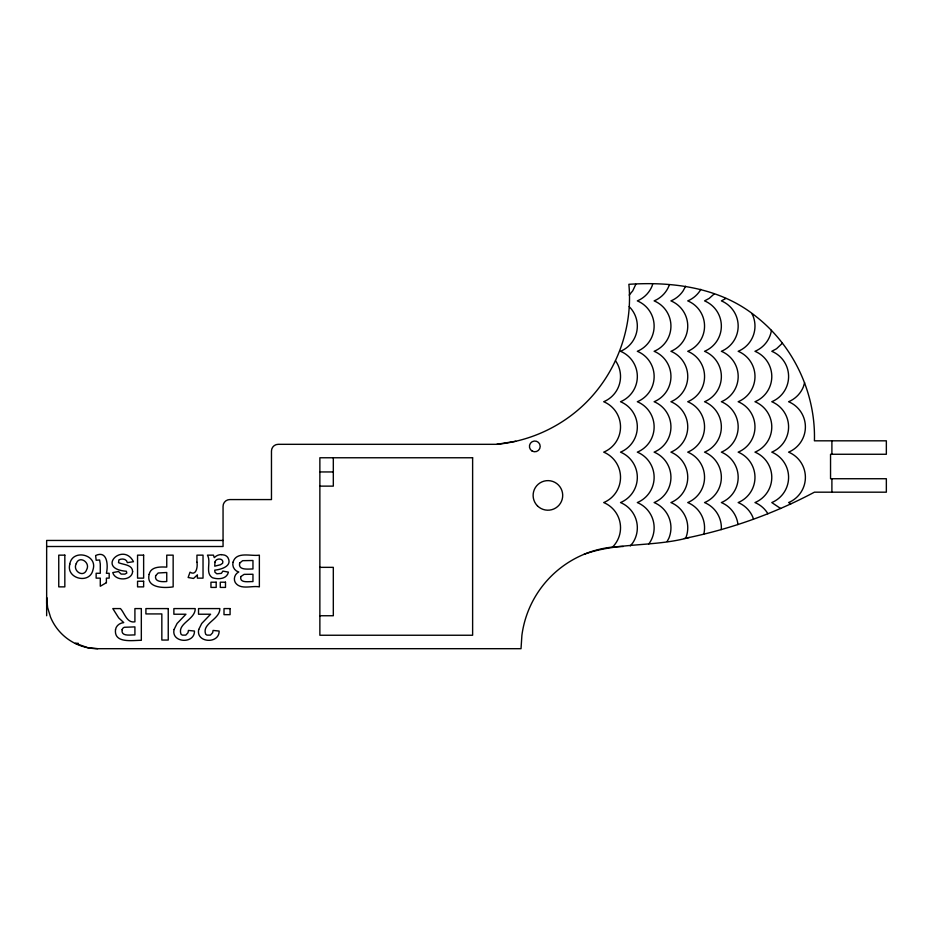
<?xml version="1.0" encoding="UTF-8"?>
<svg xmlns="http://www.w3.org/2000/svg" width="933" height="933" viewBox="0 0 933 933"><rect width="100%" height="100%" fill="white"/><g stroke="black" fill="none" stroke-linecap="round" stroke-linejoin="round"><path stroke-width="1.4" d="M46.65 603.651L46.673 597.808M721.186 529.617L721.372 527.775A27.314 27.314 0 0 0 704.555 502.56A27.314 27.314 0 0 0 704.555 452.143A27.314 27.314 0 0 0 704.555 401.726A27.314 27.314 0 0 0 704.555 351.298A27.314 27.314 0 0 0 704.555 300.881L709.267 298.35L714.363 293.778M771.381 330.282L771.264 331.402A27.314 27.314 0 0 1 754.984 351.298A27.314 27.314 0 0 1 754.984 401.726A27.314 27.314 0 0 1 754.984 452.143A27.314 27.314 0 0 1 754.984 502.56A27.314 27.314 0 0 1 767.206 512.625L767.801 513.756M635.805 284.308L632.749 290.816L629.192 295.085M652.61 284.308L652.062 286.104A27.314 27.314 0 0 1 637.332 300.881A27.314 27.314 0 0 1 637.332 351.298A27.314 27.314 0 0 1 637.332 401.726A27.314 27.314 0 0 1 637.332 452.143A27.314 27.314 0 0 1 637.332 502.56A27.314 27.314 0 0 1 649.555 542.924L648.61 544.079M669.276 284.763L668.879 286.104A27.314 27.314 0 0 1 654.138 300.881A27.314 27.314 0 0 1 654.138 351.298A27.314 27.314 0 0 1 654.138 401.726A27.314 27.314 0 0 1 654.138 452.143A27.314 27.314 0 0 1 654.138 502.56A27.314 27.314 0 0 1 668.879 538.213L667.118 541.49M703.704 534.189L704.042 533.093A27.314 27.314 0 0 0 687.749 502.56A27.314 27.314 0 0 0 687.749 452.143A27.314 27.314 0 0 0 687.749 401.726A27.314 27.314 0 0 0 687.749 351.298A27.314 27.314 0 0 0 687.749 300.881A27.314 27.314 0 0 0 699.972 290.816L700.765 289.323M804.619 382.705L803.336 386.938A27.314 27.314 0 0 1 788.595 401.726A27.314 27.314 0 0 1 788.595 452.143A27.314 27.314 0 0 1 788.595 502.56L790.869 503.785M685.603 286.244L683.166 290.816A27.314 27.314 0 0 1 670.944 300.881A27.314 27.314 0 0 1 670.944 351.298A27.314 27.314 0 0 1 670.944 401.726A27.314 27.314 0 0 1 670.944 452.143A27.314 27.314 0 0 1 670.944 502.56A27.314 27.314 0 0 1 685.685 538.213C730.492 529.104 774.028 513.651 814.416 492.181L886.35 492.181L886.35 478.734L830.545 478.734L830.545 454.266L886.35 454.266L886.35 440.819L814.416 440.819C815.804 393.364 793.785 346.248 756.488 316.87C720.871 287.726 673.416 281.369 628.865 284.308C633.215 329.081 615.687 374.984 582.868 405.668A146.539 146.539 0 0 1 496.822 444.318L278.186 444.318A6.718 6.718 0 0 0 271.468 451.036L271.468 499.575L229.786 499.575A6.718 6.718 0 0 0 223.057 506.304L223.057 546.505L46.65 546.505M782.39 343.216L776.501 348.767L771.789 351.298A27.314 27.314 0 0 1 771.789 401.726A27.314 27.314 0 0 1 771.789 452.143A27.314 27.314 0 0 1 771.789 502.56L780.629 508.497M630.3 545.91L632.749 542.924A27.314 27.314 0 0 0 620.527 502.56A27.314 27.314 0 0 0 620.527 452.143A27.314 27.314 0 0 0 620.527 401.726A27.314 27.314 0 0 0 620.527 351.298A27.314 27.314 0 0 0 629.355 306.805L629.145 306.619M612.363 547.216L612.549 547.065A27.314 27.314 0 0 0 603.721 502.56A27.314 27.314 0 0 0 603.721 452.143A27.314 27.314 0 0 0 603.721 401.726A27.314 27.314 0 0 0 615.932 361.363L615.488 360.803M725.909 298.443L721.372 300.881A27.314 27.314 0 0 1 721.372 351.298A27.314 27.314 0 0 1 721.372 401.726A27.314 27.314 0 0 1 721.372 452.143A27.314 27.314 0 0 1 721.372 502.56A27.314 27.314 0 0 1 737.653 522.457L737.863 524.579M584.105 554.284C617.809 542.096 654.826 547.111 689.289 537.466M496.822 444.318L515.774 441.262M684.39 538.399L685.685 538.213M319.867 471.946L333.314 471.946M319.867 486.128L333.314 486.128L333.314 457.765M223.057 540.452L46.65 540.452L46.65 615.745M319.867 567.346L333.314 567.346L333.314 615.745L319.867 615.745M78.325 643.315L75.41 643.315L87.772 647.712L97.743 648.692L521.022 648.692L521.897 635.35A102.187 102.187 0 0 1 623.209 546.505M221.378 554.622L224.55 555.112A6.648 6.648 0 0 1 227.874 557.584C232.818 566.168 221.086 569.515 214.742 570.145L214.952 572.256L216.853 573.807L221.401 573.352L222.87 571.113L228.398 572.116C226.871 579.276 217.984 579.626 212.374 577.69C204.852 572.897 211.488 561.981 207.441 555.147L213.459 555.147L214.263 557.654L215.873 556.325A9.575 9.575 0 0 1 221.378 554.622M751.87 313.71L752.908 315.657A27.314 27.314 0 0 1 738.178 351.298A27.314 27.314 0 0 1 738.178 401.726A27.314 27.314 0 0 1 738.178 452.143A27.314 27.314 0 0 1 738.178 502.56A27.314 27.314 0 0 1 752.908 517.337L753.456 519.238M46.65 597.598L47.63 607.57L50.534 617.156A51.093 51.093 0 0 0 97.743 648.692M831.898 440.819L831.898 454.266M831.898 478.734L831.898 492.181M196.945 562.249C197.854 566.459 196.327 576.302 190.017 572.197L188.139 577.504L193.539 578.46L197.376 574.856L197.376 578.133L203.032 578.133L203.032 555.147L196.945 555.147L196.945 562.249M115.505 629.705C113.849 643.805 133.092 640.213 141.326 640.306L141.326 608.584L134.912 608.584L134.912 621.833C126.841 623.337 124.707 613.168 120.462 608.584L112.8 608.584L118.724 617.914L123.751 622.591C119.856 622.952 116.019 625.635 115.505 629.705M214.975 562.004L214.742 566.179L220.526 564.722L222.637 563.229C224.398 558.179 215.989 557.596 214.975 562.004M69.8 564.208C65.8 578.705 89.79 584.664 92.938 569.946C98.292 554.33 72.109 548.487 69.8 564.208M174.063 629.518C170.984 642.907 194.787 644.353 194.472 631.046L188.419 630.44L188.011 632.726L185.795 635.116L182.367 635.128L181.072 634.3C176.803 623.407 195.51 619.594 195.195 608.584L173.876 608.584L173.876 614.229L185.947 614.229L177.072 623.477L174.063 629.518M198.717 629.518C195.638 642.907 219.442 644.353 219.127 631.046L213.074 630.44L212.654 632.726L210.45 635.116L207.021 635.128L205.727 634.3C201.446 623.407 220.153 619.594 219.838 608.584L198.531 608.584L198.531 614.229L210.601 614.229L201.726 623.477L198.717 629.518M149.117 574.425C145.886 588.268 164.243 588.268 173.153 586.869L173.153 555.147L166.75 555.147L166.75 567.112C160.383 566.832 150.831 566.366 149.117 574.425M132.626 571.591C131.926 581.026 115.039 581.329 112.776 572.57L118.514 571.509L121.15 574.098L124.894 574.11L126.795 573.06L126.363 571.264C95.318 568.803 123.039 541.35 133.466 561.701L127.366 562.634C126.69 558.797 121.768 558.237 118.899 559.882L118.526 562.657C123.319 564.873 132.474 564.453 132.626 571.591M233.04 562.214C231.92 566.413 234.556 570.961 238.801 571.999C234.871 573.725 233.157 578.892 235.314 582.6C240.539 590.274 251.898 585.353 259.362 586.869L259.362 555.147C251.117 556.511 236.282 550.995 233.04 562.214M122.13 629.693C120.8 636.959 130.702 634.697 134.912 634.941L134.912 626.894L124.416 627.279A3.452 3.452 0 0 0 122.13 629.693M76.249 563.625C72.261 570.938 83.655 578.297 86.676 569.655C90.734 562.366 79.095 555.03 76.249 563.625M155.636 575.708C154.225 582.18 162.54 581.877 166.75 581.504L166.75 572.5L158.178 573.002L155.636 575.708M239.629 563.124C237.962 570.716 248.598 568.873 252.96 568.978L252.96 560.488L242.638 560.686L239.629 563.124M240.819 576.594C239.303 583.533 248.913 581.352 252.96 581.597L252.96 574.261L244.108 574.366L240.819 576.594M106.385 582.693L100.286 586.251L100.286 578.133L96.134 578.133L96.134 573.282L100.286 573.282L100.286 564.022L99.621 559.975L96.157 560.255L95.633 555.532C107.482 549.98 108.286 565.62 106.385 573.282L109.184 573.282L109.184 578.133L106.385 578.133L106.385 582.693M472.623 457.765L319.867 457.765L319.867 635.245L472.623 635.245L472.623 457.765M64.832 555.147L58.756 555.147L58.756 586.869L64.832 586.869L64.832 555.147M143.635 555.147L137.559 555.147L137.559 578.133L143.635 578.133L143.635 555.147M143.635 581.247L137.559 581.247L137.559 586.869L143.635 586.869L143.635 581.247M216.188 582.204L210.951 582.204L210.951 587.417L216.188 587.417L216.188 582.204M225.494 582.204L220.281 582.204L220.281 587.417L225.494 587.417L225.494 582.204M168.243 608.584L145.91 608.584L145.91 613.926L161.841 613.926L161.841 640.05L168.243 640.05L168.243 608.584M230.078 608.584L224.002 608.584L224.002 614.66L230.078 614.66L230.078 608.584M537.455 505.873A14.788 14.788 0 0 0 562.202 499.237A14.788 14.788 0 0 0 544.091 481.125A14.788 14.788 0 0 0 537.455 505.873M532.113 451.047A5.376 5.376 0 0 0 540.195 446.417A5.376 5.376 0 0 0 532.137 441.729A5.376 5.376 0 0 0 532.113 451.047"/></g></svg>
